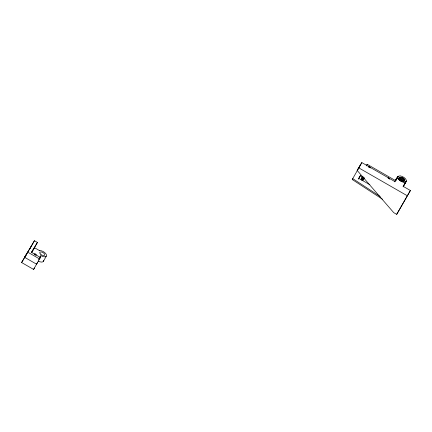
<?xml version="1.0" encoding="UTF-8"?>
<svg xmlns="http://www.w3.org/2000/svg" width="432" height="432" viewBox="0 0 432 432"><rect width="100%" height="100%" fill="white"/><g stroke="black" fill="none" stroke-linecap="round" stroke-linejoin="round"><path stroke-width="0.65" d="M362.956 179.545C363.371 181.321 359.78 178.74 361.913 178.853M396.166 179.842L396.344 179.237A4.844 2.376 29.4 0 0 396.16 179.923M397.823 176.612C397.402 180.236 403.272 183.519 406.215 181.435C406.841 179.005 403.99 177.336 402.133 176.44C398.288 174.166 396.095 178.551 394.81 181.537L361.827 162.578L357.161 170.424L393.709 212.63L396.706 214.358L410.4 190.501L403.202 186.365L406.215 181.435A4.844 2.376 29.4 0 1 400.777 181.051A4.844 2.376 29.4 0 1 397.823 176.612L394.864 181.861M404.519 180.052L404.417 180.403C402.737 181.591 399.379 179.717 399.622 177.644C401.312 176.488 404.114 178.184 404.519 180.052L403.871 181.208M34.479 267.97L33.593 269.422L21.6 262.526L34.425 240.721L37.427 242.444L31.838 252.364M24.586 257.596L27.216 252.925M29.824 248.886L34.425 240.721M39.231 250.868L39.42 250.538L34.468 247.693L31.525 252.509M38.61 259.794L39.269 258.628M39.928 257.456L40.91 255.706A4.844 2.376 29.4 0 0 46.451 254.88A4.844 2.376 29.4 0 0 39.42 250.538M33.593 269.422L40.397 257.472L31.401 252.299L37.427 242.444M43.351 261.403L46.31 256.154M382.406 199.179L352.242 179.518L361.827 162.578M366.336 165.904L367.222 164.327L395.793 180.749M361.195 179.102L362.713 176.348M361.222 179.258L362.702 176.634M361.487 178.821L362.669 176.726M361.309 179.431L362.788 176.807A1.037 0.508 29.4 0 0 363.544 177.395L362.108 180.041M361.687 178.816L362.572 177.239M361.454 179.604L362.788 176.807M361.643 179.777L362.934 176.98M361.865 179.923L363.123 177.147M362.351 180.122L363.539 178.022M361.805 178.832A1.037 0.508 29.4 0 0 361.282 179.383A1.037 0.508 29.4 0 0 362.583 180.16L364.063 177.536M362.777 180.155L363.965 178.054M363.047 179.717L363.933 178.146M362.934 180.101L364.117 178M395.69 180.77L398.288 176.17M399.238 178.54L399.886 177.39M399.325 178.978L400.297 177.25M399.854 178.956L400.826 177.228M400.135 179.631L401.436 177.331A2.765 1.361 29.4 0 1 404.417 180.403A2.765 1.361 29.4 0 1 400.205 179.339A2.765 1.361 29.4 0 1 401.436 177.331M400.788 179.847L402.084 177.547M401.431 180.166L402.727 177.865M402.03 180.56L403.326 178.259M402.538 181.008L403.834 178.708M402.921 181.478L404.217 179.177M403.477 181.364L404.449 179.636M403.153 186.581L406.393 180.83M403.153 186.872L406.215 181.435M396.706 214.358L410.4 190.501M31.471 245.97L24.559 257.278L36.553 264.168L37.438 262.721M21.6 262.526L24.257 258.179M24.586 257.645L26.222 254.966M39.928 257.321L40.91 255.706M40.397 257.472L39.512 258.919L27.518 252.023M357.161 170.424L360.347 165.208M352.242 179.518L352.777 178.648L380.144 196.49M366.525 165.467L367.222 164.327M358.247 179.215L360.52 175.495M368.437 166.984L369.36 166.946L370.273 167.886M404.271 184.502L404.735 184.059A4.844 2.376 29.4 0 1 404.201 184.545M388.082 177.989L389.178 178.357L389.61 179.01M358.641 167.8L407.209 195.718M363.717 177.703L360.261 175.721L358.781 178.346L369.857 184.712M362.923 179.496A1.037 0.508 29.4 0 1 362.583 180.16M388.163 177.984A1.004 0.491 29.4 0 1 389.167 178.351A1.004 0.491 29.4 0 1 389.599 179.069M368.458 166.952A1.037 0.508 29.4 0 1 369.473 166.995A1.037 0.508 29.4 0 1 370.273 167.832M43.535 260.307A4.844 2.376 29.4 0 1 38.216 261.106M34.76 254.642A1.037 0.508 29.4 0 1 34.636 253.778A1.037 0.508 29.4 0 1 36.007 254.302A1.037 0.508 29.4 0 1 35.942 255.101M35.694 255.096A1.037 0.508 29.4 0 1 35.235 254.95M40.435 254.048A2.765 1.361 29.4 0 0 44.647 255.112A2.765 1.361 29.4 0 0 41.666 252.04A2.765 1.361 29.4 0 0 40.435 254.048"/></g></svg>
